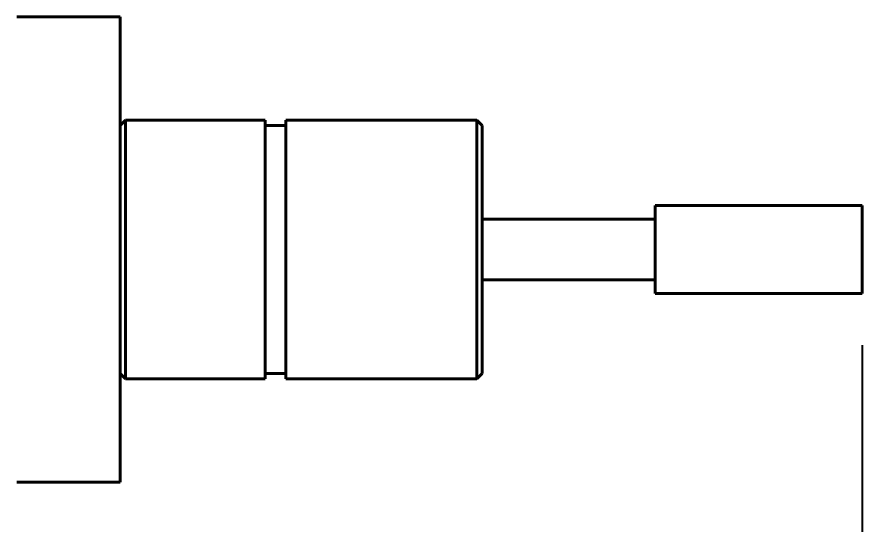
# Model space of a CAD drawing. Header units: millimetres. Extents: x 0 to 1188, y 0 to 840.
# Drawn here: x 786.5 to 868.2, y 595.4 to 644.5 of the extents above; entities that cross this region are included whole.
import ezdxf

# ---------------------------------------------------------------- set-up
doc = ezdxf.new("R2010")
doc.units = ezdxf.units.MM
doc.header["$LTSCALE"] = 2
doc.layers.add('가시적인 것(ISO)', color=3, linetype='Continuous', lineweight=40)
doc.layers.add('치수(ISO)', color=2, linetype='Continuous', lineweight=25)
doc.styles.add('치수 텍스트_PSTEK_POSCO', font='isocp.shx')
doc.dimstyles.new('치수_PSTEK_POSCO', dxfattribs={"dimscale": 2, "dimtxt": 3.5, "dimasz": 2.5, "dimexe": 2, "dimexo": 2.5, "dimgap": 1, "dimtad": 1, "dimrnd": 1e-08, "dimdsep": 46, "dimtxsty": '치수 텍스트_PSTEK_POSCO', "dimcen": 0.09, "dimdle": 10, "dimclrd": 7, "dimclre": 7, "dimclrt": 2, "dimadec": 1, "dimazin": 2, "dimtfac": 1, "dimtmove": 0, "dimatfit": 3, "dimfxl": 0, "dimtolj": 1, "dimlwd": -1, "dimlwe": -1, "dimarcsym": 0})

# ---------------------------------------------------------------- blocks, each defined once
blk = doc.blocks.new('*D27')
at = {"layer": 'Defpoints', "color": 0}
for p in [(868.24, 617.705), (324.49, 527.455), (868.24, 491.933)]:
    blk.add_point(p, dxfattribs=at)
at = {"layer": '치수(ISO)', "color": 7}
for p, q in [((868.24, 612.705), (868.24, 487.933)), ((324.49, 522.455), (324.49, 487.933)), ((329.49, 491.933), (863.24, 491.933))]:
    blk.add_line(p, q, dxfattribs=at)
for points in [[(329.49, 492.766), (329.49, 491.1), (324.49, 491.933)], [(863.24, 492.766), (863.24, 491.1), (868.24, 491.933)]]:
    blk.add_solid(points, dxfattribs=at)
at = {"layer": '치수(ISO)', "color": 2, "insert": (583.62, 497.433), "char_height": 7, "attachment_point": 4, "style": '치수 텍스트_PSTEK_POSCO'}
blk.add_mtext('\\A1;543.75', dxfattribs=at)

msp = doc.modelspace()

# ---------------------------------------------------------------- linework, layer by layer
at = {"layer": '가시적인 것(ISO)'}
for p, q in [((796.49, 644.455), (786.49, 644.455)), ((796.49, 599.455), (796.49, 644.455)), ((796.49, 633.955), (796.99, 634.455)), ((796.99, 634.455), (796.99, 609.455)), ((796.99, 634.455), (810.49, 634.455)), ((810.49, 634.455), (810.49, 609.455)), ((812.49, 609.455), (812.49, 634.455)), ((812.49, 634.455), (830.99, 634.455)), ((830.99, 609.455), (830.99, 634.455)), ((831.49, 633.955), (830.99, 634.455)), ((810.49, 633.955), (812.49, 633.955)), ((831.49, 633.955), (831.49, 609.955)), ((848.24, 626.205), (848.24, 617.705)), ((848.24, 626.205), (868.24, 626.205)), ((868.24, 617.705), (868.24, 626.205)), ((848.24, 624.88), (831.49, 624.88)), ((848.24, 619.03), (831.49, 619.03)), ((848.24, 617.705), (868.24, 617.705)), ((796.49, 609.955), (796.99, 609.455)), ((810.49, 609.955), (812.49, 609.955)), ((831.49, 609.955), (830.99, 609.455)), ((796.99, 609.455), (810.49, 609.455)), ((812.49, 609.455), (830.99, 609.455)), ((796.49, 599.455), (786.49, 599.455))]:
    msp.add_line(p, q, dxfattribs=at)

# ---------------------------------------------------------------- dimensions: what is measured, and where the dimension line sits
at = {"layer": '치수(ISO)', "color": 7}
dim = msp.add_linear_dim(base=(868.24, 491.933), p1=(324.49, 527.455), p2=(868.24, 617.705), angle=180, dimstyle='치수_PSTEK_POSCO', override={"dimdec": 2, "dimtp": 0, "dimtm": 0, "dimtdec": 2, "dimtofl": 0, "dimatfit": 1}, dxfattribs=at)
dim.commit()
dim.dimension.update_dxf_attribs({"geometry": '*D27', "text_midpoint": (596.365, 491.933), "dimtype": 160})

doc.saveas('drawing.dxf')
